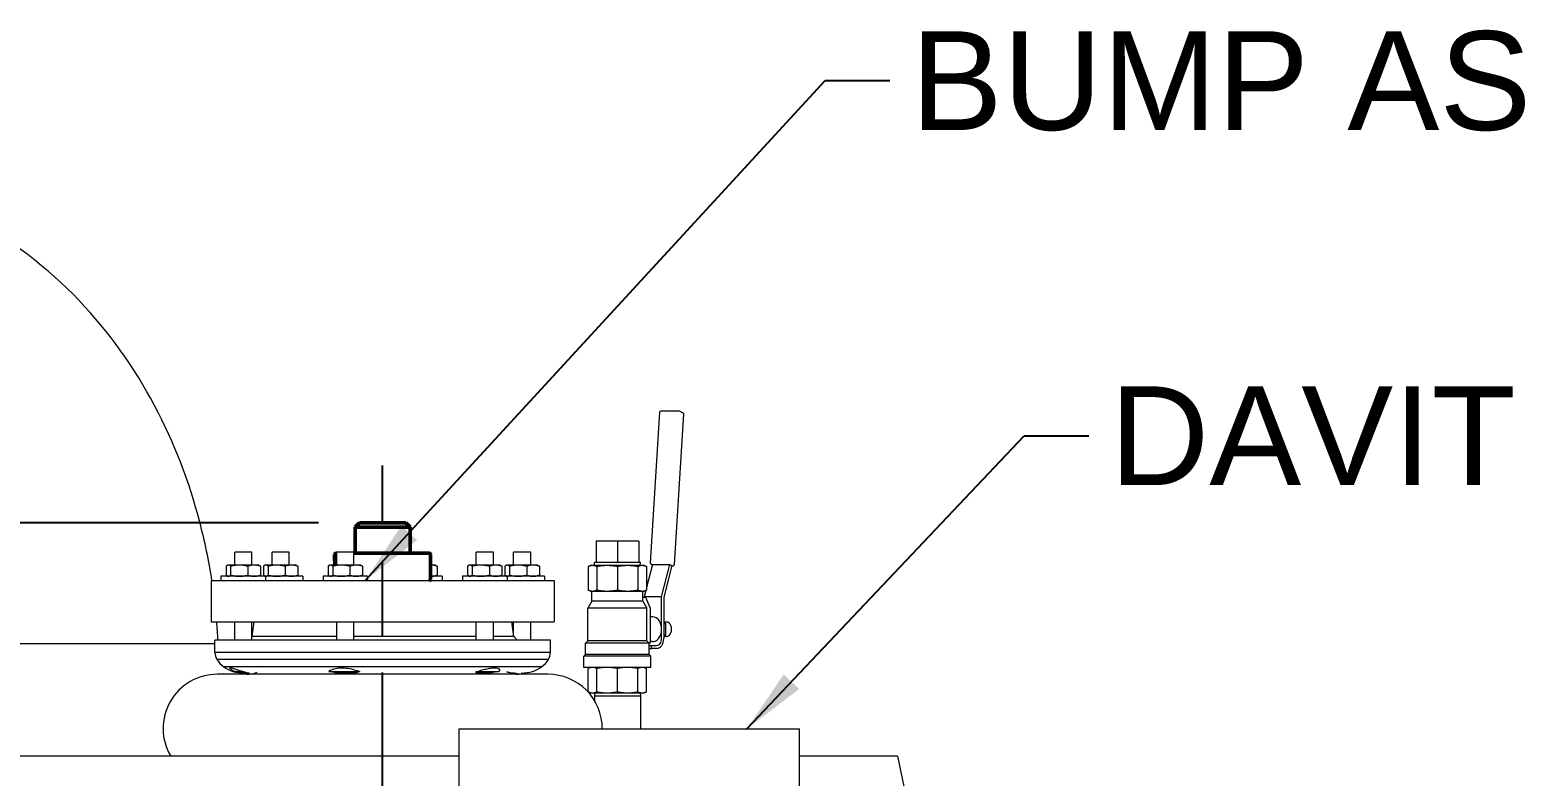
# Model space of a CAD drawing. Header units: inches. Extents: x 15 to 402, y 6 to 261.
# Drawn here: x 297.16 to 324.29, y 126.15 to 139.76 of the extents above; entities that cross this region are included whole.
import ezdxf

# ---------------------------------------------------------------- set-up
doc = ezdxf.new("R2010")
doc.units = ezdxf.units.IN
doc.header["$LTSCALE"] = 12
doc.header["$MEASUREMENT"] = 0
doc.linetypes.add('CHAIN', pattern=[0.7087, 0.4724, -0.0591, 0.1181, -0.0591])
doc.layers.add('Centerline', color=5, linetype='CHAIN', lineweight=25, true_color=0x0000ff)
for name, color, linetype, lineweight in [('Dimension (ANSI)', 7, 'Continuous', 25), ('Symbol', 7, 'Continuous', 25), ('Symbol (ANSI)', 7, 'Continuous', 25), ('Visible (ANSI)', 7, 'Continuous', 50)]:
    doc.layers.add(name, color=color, linetype=linetype, lineweight=lineweight)
doc.styles.add('MEMCOR Medium', font='arial.ttf')
doc.styles.add('Standard D-E', font='arial.ttf')
doc.dimstyles.new('Default (ANSI)', dxfattribs={"dimscale": 12, "dimtxt": 0.15, "dimasz": 0.098425, "dimexe": 0.125, "dimexo": 0.0625, "dimgap": 0.031496, "dimtad": 0, "dimtih": 1, "dimtoh": 1, "dimdec": 4, "dimrnd": 1e-08, "dimzin": 3, "dimdsep": 46, "dimlunit": 5, "dimtxsty": 'MEMCOR Medium', "dimcen": 0.09, "dimdle": 0.393701, "dimclrd": 256, "dimclre": 256, "dimclrt": 256, "dimadec": 0, "dimazin": 1, "dimtfac": 0.8, "dimtofl": 0, "dimtmove": 0, "dimatfit": 3, "dimfxl": 1, "dimfrac": 1, "dimtolj": 1, "dimtzin": 4, "dimlwd": -1, "dimlwe": -1, "dimarcsym": 0})
doc.dimstyles.new('Default (ANSI)$7', dxfattribs={"dimscale": 12, "dimtxt": 0.15, "dimasz": 0.098425, "dimexe": 0.125, "dimexo": 0.0625, "dimgap": 0.031496, "dimtad": 0, "dimtih": 1, "dimtoh": 1, "dimdec": 4, "dimrnd": 1e-08, "dimzin": 3, "dimdsep": 46, "dimlunit": 5, "dimtxsty": 'MEMCOR Medium', "dimcen": 0.09, "dimdle": 0.393701, "dimclrd": 256, "dimclre": 256, "dimclrt": 256, "dimadec": 0, "dimazin": 1, "dimtfac": 0.8, "dimtofl": 0, "dimtmove": 0, "dimatfit": 3, "dimfxl": 1, "dimfrac": 1, "dimtolj": 1, "dimtzin": 4, "dimlwd": -1, "dimlwe": -1, "dimarcsym": 0})
doc.dimstyles.new('Default D-E$7', dxfattribs={"dimscale": 12, "dimtxt": 0.15, "dimasz": 0.098425, "dimexe": 0.125, "dimexo": 0.0625, "dimgap": 0.031496, "dimtad": 0, "dimtih": 1, "dimtoh": 1, "dimrnd": 1e-08, "dimzin": 4, "dimdsep": 46, "dimtxsty": 'Standard D-E', "dimcen": 0.09, "dimdle": 0.393701, "dimclrd": 256, "dimclre": 256, "dimclrt": 256, "dimadec": 0, "dimazin": 1, "dimtfac": 1, "dimtofl": 0, "dimtmove": 0, "dimatfit": 3, "dimfxl": 1, "dimtolj": 1, "dimtzin": 4, "dimlwd": -1, "dimlwe": -1, "dimarcsym": 0})

# ---------------------------------------------------------------- blocks, each defined once
blk = doc.blocks.new('*D27')
at = {"layer": 'Defpoints', "color": 0, "transparency": 16777216}
for p in [(303.179, 130.769), (255.165, 40.014), (282.974, 40.014)]:
    blk.add_point(p, dxfattribs=at)
at = {"layer": 'Dimension (ANSI)', "transparency": 16777216}
for p, q in [((302.429, 130.769), (253.665, 130.769)), ((255.165, 129.588), (255.165, 91.538)), ((255.165, 41.195), (255.165, 79.246)), ((282.224, 40.014), (253.665, 40.014))]:
    blk.add_line(p, q, dxfattribs=at)
for points in [[(254.968, 129.588), (255.362, 129.588), (255.165, 130.769)], [(254.968, 41.195), (255.362, 41.195), (255.165, 40.014)]]:
    blk.add_solid(points, dxfattribs=at)
at = {"layer": 'Dimension (ANSI)', "transparency": 16777216, "char_height": 1.8, "attachment_point": 5, "style": 'MEMCOR Medium'}
for s, insert in [('\\A1; \\fArial|b0|i0;\\H1.8000;90{\\H0.8x;\\S3#4;} in', (255.165, 87.241)), ('\\A1;[2305.2 mm]{\\P\\fArial|b0|i0;\\H1.8000;SHIPPING HEIGHT\\P\\fArial|b0|i0;\\H1.8000;REF.}', (255.165, 81.095))]:
    blk.add_mtext(s, dxfattribs=dict(at, insert=insert))

msp = doc.modelspace()

# ---------------------------------------------------------------- linework, layer by layer
at = {"layer": 'Centerline', "linetype": 'CHAIN', "ltscale": 0.952448}
msp.add_line((303.598631, 41.641518), (303.598631, 131.815395), dxfattribs=at)
at = {"layer": 'Visible (ANSI)', "linetype": 'Continuous', "lineweight": 18}
for p, q in [((308.648369, 132.785183), (308.478459, 130.038668)), ((309.007559, 132.804774), (308.669209, 132.804774)), ((309.0863, 132.752802), (308.91639, 130.006286)), ((309.017115, 132.802459), (309.075016, 132.772656)), ((301.213077, 130.234122), (300.900577, 130.234122)), ((300.900577, 129.997122), (300.900577, 130.234122)), ((301.213077, 129.997122), (301.213077, 130.234122)), ((301.894419, 130.234122), (301.581919, 130.234122)), ((301.581919, 129.997122), (301.581919, 130.234122)), ((301.894419, 129.997122), (301.894419, 130.234122)), ((303.074536, 130.234122), (302.762036, 130.234122)), ((302.762036, 129.997122), (302.762036, 130.234122)), ((303.074536, 129.997122), (303.074536, 130.234122)), ((304.437218, 130.234122), (304.124718, 130.234122)), ((304.124718, 130.214122), (304.124718, 130.234122)), ((304.437218, 130.214122), (304.437218, 130.234122)), ((305.617336, 130.234122), (305.304836, 130.234122)), ((305.304836, 129.997122), (305.304836, 130.234122)), ((305.617336, 129.997122), (305.617336, 130.234122)), ((306.298677, 130.234122), (305.986177, 130.234122)), ((305.986177, 129.997122), (305.986177, 130.234122)), ((306.298677, 129.997122), (306.298677, 130.234122)), ((307.489612, 130.436043), (307.489612, 130.042342)), ((307.879355, 130.436043), (307.489612, 130.436043)), ((308.269099, 130.436043), (307.879355, 130.436043)), ((307.879355, 130.436043), (307.879355, 130.042342)), ((308.269099, 130.436043), (308.269099, 130.042342)), ((300.742855, 129.976815), (300.742855, 129.814429)), ((300.775327, 129.997122), (300.765397, 129.992491)), ((300.784919, 129.997122), (300.775327, 129.997122)), ((300.98397, 129.997122), (300.784919, 129.997122)), ((300.826984, 129.976815), (300.826984, 129.814429)), ((301.255878, 129.997122), (300.98397, 129.997122)), ((301.140956, 129.976815), (301.140956, 129.814429)), ((301.338327, 129.997122), (301.255878, 129.997122)), ((301.338327, 129.997122), (301.348258, 129.992491)), ((301.3708, 129.976815), (301.3708, 129.814429)), ((301.424196, 129.976815), (301.424196, 129.814429)), ((301.456669, 129.997122), (301.446738, 129.992491)), ((301.46626, 129.997122), (301.456669, 129.997122)), ((301.665311, 129.997122), (301.46626, 129.997122)), ((301.508325, 129.976815), (301.508325, 129.814429)), ((301.937219, 129.997122), (301.665311, 129.997122)), ((301.822297, 129.976815), (301.822297, 129.814429)), ((302.019669, 129.997122), (301.937219, 129.997122)), ((302.019669, 129.997122), (302.029599, 129.992491)), ((302.052141, 129.976815), (302.052141, 129.814429)), ((302.604314, 129.976815), (302.604314, 129.814429)), ((302.636786, 129.997122), (302.626856, 129.992491)), ((302.646378, 129.997122), (302.636786, 129.997122)), ((302.845428, 129.997122), (302.646378, 129.997122)), ((302.688442, 129.976815), (302.688442, 129.814429)), ((303.117337, 129.997122), (302.845428, 129.997122)), ((303.002415, 129.976815), (303.002415, 129.814429)), ((303.199786, 129.997122), (303.117337, 129.997122)), ((303.199786, 129.997122), (303.209716, 129.992491)), ((303.232258, 129.976815), (303.232258, 129.814429)), ((304.480019, 129.997122), (304.473631, 129.997122)), ((304.562468, 129.997122), (304.480019, 129.997122)), ((304.562468, 129.997122), (304.572399, 129.992491)), ((304.594941, 129.976815), (304.594941, 129.814429)), ((305.147113, 129.976815), (305.147113, 129.814429)), ((305.179586, 129.997122), (305.169656, 129.992491)), ((305.189178, 129.997122), (305.179586, 129.997122)), ((305.388228, 129.997122), (305.189178, 129.997122)), ((305.231242, 129.976815), (305.231242, 129.814429)), ((305.660136, 129.997122), (305.388228, 129.997122)), ((305.545214, 129.976815), (305.545214, 129.814429)), ((305.742586, 129.997122), (305.660136, 129.997122)), ((305.742586, 129.997122), (305.752516, 129.992491)), ((305.775058, 129.976815), (305.775058, 129.814429)), ((305.828454, 129.976815), (305.828454, 129.814429)), ((305.860927, 129.997122), (305.850997, 129.992491)), ((305.870519, 129.997122), (305.860927, 129.997122)), ((306.069569, 129.997122), (305.870519, 129.997122)), ((305.912583, 129.976815), (305.912583, 129.814429)), ((306.341477, 129.997122), (306.069569, 129.997122)), ((306.226556, 129.976815), (306.226556, 129.814429)), ((306.423927, 129.997122), (306.341477, 129.997122)), ((306.423927, 129.997122), (306.433857, 129.992491)), ((306.456399, 129.976815), (306.456399, 129.814429)), ((307.389355, 129.988232), (307.348983, 129.969406)), ((307.348983, 129.969406), (307.348983, 129.543058)), ((307.426655, 129.988232), (307.389355, 129.988232)), ((307.691841, 129.988232), (307.426655, 129.988232)), ((308.298007, 130.042342), (307.460704, 130.042342)), ((307.462395, 129.988232), (307.460704, 130.042342)), ((307.504326, 129.969406), (307.504326, 129.543058)), ((308.06687, 129.988232), (307.691841, 129.988232)), ((307.879355, 129.969406), (307.879355, 129.543058)), ((308.332056, 129.988232), (308.06687, 129.988232)), ((308.254385, 129.969406), (308.254385, 129.543058)), ((308.296316, 129.988232), (308.298007, 130.042342)), ((308.369355, 129.988232), (308.332056, 129.988232)), ((308.369355, 129.988232), (308.409728, 129.969406)), ((308.518097, 130.010232), (308.409728, 129.58916)), ((308.409728, 129.969406), (308.409728, 129.543058)), ((308.489743, 130.018814), (308.516731, 130.004922)), ((308.518097, 130.010232), (308.837992, 130.010232)), ((308.685889, 129.419232), (308.837992, 130.010232)), ((308.874087, 129.991653), (308.7243, 129.409654)), ((308.837992, 130.010232), (308.874087, 129.991653)), ((308.872811, 129.986695), (308.89555, 129.986695)), ((300.473631, 129.714122), (306.723631, 129.714122)), ((300.473631, 129.714122), (300.473631, 128.964122)), ((301.462827, 129.794122), (300.650827, 129.794122)), ((300.650827, 129.794122), (300.650827, 129.714122)), ((300.775327, 129.794122), (300.765397, 129.798752)), ((301.338327, 129.794122), (301.348258, 129.798752)), ((301.456669, 129.794122), (301.446738, 129.798752)), ((302.144169, 129.794122), (301.462827, 129.794122)), ((301.462827, 129.794122), (301.462827, 129.714122)), ((302.019669, 129.794122), (302.029599, 129.798752)), ((302.144169, 129.794122), (302.144169, 129.714122)), ((303.324286, 129.794122), (302.512286, 129.794122)), ((302.512286, 129.794122), (302.512286, 129.714122)), ((302.636786, 129.794122), (302.626856, 129.798752)), ((303.199786, 129.794122), (303.209716, 129.798752)), ((303.324286, 129.794122), (303.324286, 129.714122)), ((304.686968, 129.794122), (304.473631, 129.794122)), ((304.562468, 129.794122), (304.572399, 129.798752)), ((304.686968, 129.794122), (304.686968, 129.714122)), ((305.867086, 129.794122), (305.055086, 129.794122)), ((305.055086, 129.794122), (305.055086, 129.714122)), ((305.179586, 129.794122), (305.169656, 129.798752)), ((305.742586, 129.794122), (305.752516, 129.798752)), ((305.860927, 129.794122), (305.850997, 129.798752)), ((305.867086, 129.794122), (305.867086, 129.714122)), ((306.548427, 129.794122), (305.867086, 129.794122)), ((306.423927, 129.794122), (306.433857, 129.798752)), ((306.548427, 129.794122), (306.548427, 129.714122)), ((306.723631, 129.714122), (306.723631, 128.964122)), ((307.389355, 129.524232), (307.348983, 129.543058)), ((307.389355, 129.524232), (307.426655, 129.524232)), ((307.413855, 129.338632), (307.413855, 129.524232)), ((307.426655, 129.524232), (307.691841, 129.524232)), ((307.691841, 129.524232), (308.06687, 129.524232)), ((308.06687, 129.524232), (308.332056, 129.524232)), ((308.332056, 129.524232), (308.369355, 129.524232)), ((308.344855, 129.338632), (308.344855, 129.524232)), ((308.344855, 129.41422), (308.392453, 129.41422)), ((308.396244, 129.536771), (308.365994, 129.419232)), ((308.685889, 129.419232), (308.365994, 129.419232)), ((308.365994, 129.419232), (308.365994, 129.41422)), ((308.369355, 129.524232), (308.409728, 129.543058)), ((308.392453, 129.41422), (308.474743, 129.212653)), ((308.685889, 128.828232), (308.685889, 129.419232)), ((308.7243, 129.409654), (308.7243, 128.657732)), ((307.413855, 129.338632), (307.341121, 129.212653)), ((308.41759, 129.212653), (307.341121, 129.212653)), ((307.341121, 128.618942), (307.341121, 129.212653)), ((308.344855, 129.338632), (307.413855, 129.338632)), ((308.344855, 129.338632), (308.41759, 129.212653)), ((308.41759, 128.618942), (308.41759, 129.212653)), ((308.474743, 129.212653), (308.474743, 128.575302)), ((300.473631, 128.964122), (306.723631, 128.964122)), ((300.900577, 128.631675), (300.900577, 128.964122)), ((301.24973, 128.964122), (301.213077, 128.696436)), ((301.213077, 128.631675), (301.213077, 128.964122)), ((302.762036, 128.631675), (302.762036, 128.964122)), ((303.074536, 128.631675), (303.074536, 128.964122)), ((305.304836, 128.631675), (305.304836, 128.964122)), ((305.617336, 128.631675), (305.617336, 128.964122)), ((305.949525, 128.964122), (305.986578, 128.693503)), ((305.986177, 128.696436), (305.986177, 128.964122)), ((306.298677, 128.631675), (306.298677, 128.964122)), ((308.525942, 129.054432), (308.474743, 129.054432)), ((308.764211, 128.928691), (308.7243, 128.961278)), ((308.764211, 128.928691), (308.7243, 128.928691)), ((308.775613, 128.958732), (308.727419, 128.958732)), ((308.764211, 128.727773), (308.764211, 128.928691)), ((306.658536, 128.631675), (300.540719, 128.631675)), ((300.540719, 128.400978), (300.540719, 128.631675)), ((302.762036, 128.693503), (301.213077, 128.693503)), ((305.304836, 128.693503), (303.074536, 128.693503)), ((305.986578, 128.693503), (305.617336, 128.693503)), ((306.658536, 128.400978), (306.658536, 128.631675)), ((307.341121, 128.618942), (307.29748, 128.575302)), ((308.46123, 128.575302), (307.29748, 128.575302)), ((307.29748, 128.369079), (307.29748, 128.575302)), ((308.41759, 128.618942), (307.341121, 128.618942)), ((308.41759, 128.618942), (308.46123, 128.575302)), ((308.474743, 128.575302), (308.46123, 128.575302)), ((308.46123, 128.369079), (308.46123, 128.575302)), ((308.516681, 128.602032), (308.474743, 128.602032)), ((308.685889, 128.657732), (308.685889, 128.828232)), ((308.7243, 128.695186), (308.764211, 128.727773)), ((308.764211, 128.727773), (308.7243, 128.727773)), ((308.775613, 128.697732), (308.727419, 128.697732)), ((300.540719, 128.561622), (291.36151, 128.561622)), ((306.658536, 128.400978), (300.540719, 128.400978)), ((307.29748, 128.369079), (307.266855, 128.338454)), ((308.491855, 128.338454), (307.266855, 128.338454)), ((307.266855, 128.132232), (307.266855, 128.338454)), ((308.46123, 128.369079), (307.29748, 128.369079)), ((308.46123, 128.532732), (308.503784, 128.532732)), ((308.46123, 128.478411), (308.503784, 128.478411)), ((308.46123, 128.369079), (308.491855, 128.338454)), ((308.491855, 128.132232), (308.491855, 128.338454)), ((308.503784, 128.532732), (308.597501, 128.532732)), ((308.503784, 128.478411), (308.503784, 128.532732)), ((308.597501, 128.478411), (308.503784, 128.478411)), ((306.621872, 128.274603), (300.577383, 128.274603)), ((306.497608, 128.142525), (300.701646, 128.142525)), ((300.912214, 128.055916), (301.063411, 128.055916)), ((300.98651, 128.006195), (300.98651, 128.034462)), ((302.617655, 128.055916), (302.995663, 128.055916)), ((302.995663, 128.055916), (303.181932, 128.055916)), ((305.305068, 128.055916), (305.718148, 128.055916)), ((308.491855, 128.132232), (307.266855, 128.132232)), ((307.389355, 128.132232), (307.348983, 128.113406)), ((307.348983, 127.687058), (307.348983, 128.113406)), ((307.504326, 127.687058), (307.504326, 128.113406)), ((307.879355, 127.687058), (307.879355, 128.113406)), ((308.254385, 127.687058), (308.254385, 128.113406)), ((308.369355, 128.132232), (308.409728, 128.113406)), ((308.409728, 127.687058), (308.409728, 128.113406)), ((306.614339, 128.006195), (300.584915, 128.006195)), ((307.389355, 127.668232), (307.348983, 127.687058)), ((307.389355, 127.668232), (307.426655, 127.668232)), ((307.426655, 127.668232), (307.691841, 127.668232)), ((307.462395, 127.668232), (307.460704, 127.614122)), ((307.460704, 127.614122), (308.298007, 127.614122)), ((307.460704, 127.614122), (307.460704, 127.52886)), ((307.691841, 127.668232), (308.06687, 127.668232)), ((308.06687, 127.668232), (308.332056, 127.668232)), ((308.296316, 127.668232), (308.298007, 127.614122)), ((308.298007, 127.614122), (308.298007, 127.014122)), ((308.332056, 127.668232), (308.369355, 127.668232)), ((308.369355, 127.668232), (308.409728, 127.687058)), ((304.99514, 127.014122), (305.422435, 127.014122)), ((304.99514, 122.014122), (304.99514, 127.014122)), ((305.422435, 127.014122), (308.200826, 127.014122)), ((308.200826, 127.014122), (309.408155, 127.014122)), ((309.408155, 127.014122), (311.074932, 127.014122)), ((311.074932, 127.014122), (311.200307, 127.014122)), ((311.200307, 122.014122), (311.200307, 127.014122)), ((304.99514, 126.514122), (295.618699, 126.514122)), ((312.987366, 126.514122), (311.200307, 126.514122)), ((312.987366, 126.514122), (313.505432, 124.014122))]:
    msp.add_line(p, q, dxfattribs=at)
at = {"layer": 'Visible (ANSI)'}
for p, q in [((303.178631, 130.769122), (303.098631, 130.689122)), ((303.178631, 130.769122), (304.018631, 130.769122)), ((304.018631, 130.769122), (304.098631, 130.689122)), ((304.098631, 130.689122), (303.098631, 130.689122)), ((303.098631, 130.214122), (303.098631, 130.689122)), ((304.098631, 130.214122), (304.098631, 130.689122)), ((302.762036, 130.214122), (302.748631, 130.214122)), ((304.448631, 130.214122), (303.074536, 130.214122)), ((302.723631, 130.189122), (302.723631, 130.068497)), ((304.473631, 130.189122), (304.473631, 129.739122))]:
    msp.add_line(p, q, dxfattribs=at)
at = {"layer": 'Visible (ANSI)', "linetype": 'Continuous', "lineweight": 18}
for centre, radius, start, end in [((308.669209, 132.783894), 0.02088, 90, 176.4599752), ((309.007559, 132.783894), 0.02088, 62.7636865, 90), ((309.06546, 132.754091), 0.02088, 356.4599752, 62.7636865), ((308.499299, 130.037378), 0.02088, 176.4599752, 242.7636865), ((308.89555, 130.007575), 0.02088, 270, 356.4599752), ((305.919867, 128.573271), 0.1375, 25.1354813, 60.9760883), ((300.829232, 128.416175), 0.288913, 183.0153263, 209.3417204), ((306.370023, 128.416175), 0.288913, 330.6582796, 356.9846737), ((300.955605, 128.505953), 0.443368, 211.4531967, 235.0546592), ((301.024543, 128.58073), 0.544322, 233.6149039, 253.0268519), ((301.073019, 128.739553), 0.710378, 253.0268519, 270), ((301.116143, 128.509308), 0.503113, 270, 292.3964918), ((306.083112, 128.509308), 0.503113, 243.2299847, 270), ((306.126236, 128.739553), 0.710378, 270, 286.9731481), ((306.174711, 128.58073), 0.544322, 286.9731481, 306.3850961), ((306.243649, 128.505953), 0.443368, 304.9453408, 328.5468033), ((300.584915, 127.017182), 0.989013, 90, 210.5738777), ((306.614339, 127.017182), 0.989013, 359.8227014, 90)]:
    msp.add_arc(centre, radius, start, end, dxfattribs=at)
at = {"layer": 'Visible (ANSI)'}
for centre, start, end in [((302.748631, 130.189122), 90, 180), ((304.448631, 130.189122), 0, 90), ((304.448631, 129.739122), 270, 0)]:
    msp.add_arc(centre, 0.025, start, end, dxfattribs=at)
at = {"layer": 'Visible (ANSI)', "linetype": 'Continuous', "lineweight": 18}
for centre, major_axis, ratio, start_param, end_param in [((308.525942, 128.828232), (0, 0.2262), 0.707106781, 4.71238898, 6.283185307), ((308.775613, 128.828232), (0, -0.1305), 0.707106781, 0, 3.141592654), ((308.597501, 128.657732), (0, -0.179321), 0.707106781, 0, 1.570796327), ((308.597501, 128.657732), (0, -0.125), 0.707106781, 0, 1.570796327), ((308.525942, 128.828232), (0, 0.2262), 0.707106781, 3.858627289, 4.71238898), ((301.159111, 128.739553), (0, -0.710378), 0.965925826, 0, 0.011340014), ((302.945693, 128.739553), (0, -0.710378), 0.258819045, 0, 0.27525005), ((305.386209, 128.739553), (0, -0.710378), 0.707106781, 6.117990291, 6.283185307), ((306.040143, 128.739553), (0, -0.710378), 0.965925826, 6.049370203, 6.283185307)]:
    msp.add_ellipse(centre, major_axis=major_axis, ratio=ratio, start_param=start_param, end_param=end_param, dxfattribs=at)
for points, knots in [([(300.485418, 129.714122), (300.43023, 130.072409), (300.35678, 130.428554), (300.073519, 131.509694), (299.802352, 132.223312), (299.077075, 133.586737), (298.622383, 134.237698), (297.496341, 135.412759), (296.821728, 135.9373), (295.325435, 136.699147), (294.519531, 136.952476), (293.607341, 137.055245), (293.531545, 137.062491), (293.455598, 137.068453)], [3.356076364, 3.356076364, 3.356076364, 3.356076364, 3.496436019, 3.496436019, 3.786560135, 3.786560135, 4.076684251, 4.076684251, 4.366808367, 4.366808367, 4.632893106, 4.632893106, 4.656932483, 4.656932483, 4.656932483, 4.656932483]), ([(308.516681, 128.602032), (308.536889, 128.602032), (308.560474, 128.607735), (308.601003, 128.628585), (308.618228, 128.641922), (308.631051, 128.657732)], [0, 0, 0, 0, 0.2177629241, 0.2177629241, 0.3986720114, 0.3986720114, 0.3986720114, 0.3986720114]), ([(300.899551, 128.060118), (300.877222, 128.06789), (300.859083, 128.076681), (300.831575, 128.093495), (300.822037, 128.101561), (300.811199, 128.115057), (300.810184, 128.120359), (300.816582, 128.125517), (300.822396, 128.126187), (300.840632, 128.123977), (300.853511, 128.120745), (300.891324, 128.109198), (300.918767, 128.099482), (300.979317, 128.079365), (301.011892, 128.069067), (301.046666, 128.060118)], [-1.7515344, -1.7515344, -1.7515344, -1.7515344, -1.507264199, -1.507264199, -1.265612948, -1.265612948, -1.016038721, -1.016038721, -0.813659189, -0.813659189, -0.590671631, -0.590671631, -0.282031987, -0.282031987, -0.000296534, -0.000296534, -0.000296534, -0.000296534]), ([(301.159111, 128.029175), (301.158841, 128.029175), (301.158565, 128.029175), (301.157332, 128.029175), (301.156305, 128.029175), (301.151031, 128.029176), (301.145797, 128.029176), (301.131482, 128.029247), (301.121833, 128.02934), (301.087491, 128.030178), (301.058537, 128.031635), (300.993772, 128.038696), (300.954596, 128.044999), (300.912214, 128.055916)], [-0.0079434248, -0.0079434248, -0.0079434248, -0.0079434248, 0, 0, 0.0265597837, 0.0265597837, 0.1269325245, 0.1269325245, 0.2580403133, 0.2580403133, 0.5438411067, 0.5438411067, 0.8658061763, 0.8658061763, 0.8658061763, 0.8658061763]), ([(301.063411, 128.055916), (301.089624, 128.044999), (301.112266, 128.038696), (301.145111, 128.031635), (301.157627, 128.030178), (301.166097, 128.02934), (301.167338, 128.029247), (301.166344, 128.029176), (301.16486, 128.029176), (301.16153, 128.029175), (301.160754, 128.029175), (301.159643, 128.029175), (301.159381, 128.029175), (301.159111, 128.029175)], [0, 0, 0, 0, 0.369847565, 0.369847565, 0.698152511, 0.698152511, 0.848758587, 0.848758587, 0.964058713, 0.964058713, 0.994568454, 0.994568454, 1.003693221, 1.003693221, 1.003693221, 1.003693221]), ([(302.945693, 128.029175), (302.944686, 128.029175), (302.943678, 128.029175), (302.939289, 128.029175), (302.935892, 128.029175), (302.919574, 128.029176), (302.906538, 128.029176), (302.876185, 128.029247), (302.859037, 128.02934), (302.805022, 128.030178), (302.768794, 128.031635), (302.696152, 128.038696), (302.657019, 128.044999), (302.617655, 128.055916)], [-0.0079434248, -0.0079434248, -0.0079434248, -0.0079434248, 0, 0, 0.0265597837, 0.0265597837, 0.1269325247, 0.1269325247, 0.2580403137, 0.2580403137, 0.5438411075, 0.5438411075, 0.8658061775, 0.8658061775, 0.8658061775, 0.8658061775]), ([(302.621333, 128.060118), (302.629213, 128.068118), (302.642922, 128.077199), (302.681061, 128.095687), (302.706749, 128.105027), (302.768323, 128.119768), (302.804588, 128.124654), (302.883766, 128.126355), (302.925579, 128.122835), (303.009425, 128.108847), (303.050769, 128.098396), (303.118773, 128.07812), (303.146873, 128.068523), (303.170374, 128.060118)], [-1.752512028, -1.752512028, -1.752512028, -1.752512028, -1.50091949, -1.50091949, -1.216764748, -1.216764748, -0.909231353, -0.909231353, -0.590840006, -0.590840006, -0.264627624, -0.264627624, 0, 0, 0, 0]), ([(303.181932, 128.055916), (303.160948, 128.044999), (303.138379, 128.038696), (303.091892, 128.031635), (303.066775, 128.030178), (303.024232, 128.02934), (303.010002, 128.029247), (302.983218, 128.029176), (302.971187, 128.029176), (302.95539, 128.029175), (302.95206, 128.029175), (302.947704, 128.029175), (302.9467, 128.029175), (302.945693, 128.029175)], [0, 0, 0, 0, 0.369847559, 0.369847559, 0.698152508, 0.698152508, 0.848758584, 0.848758584, 0.964058711, 0.964058711, 0.994568452, 0.994568452, 1.00369322, 1.00369322, 1.00369322, 1.00369322]), ([(305.386209, 128.029175), (305.385472, 128.029175), (305.384741, 128.029175), (305.381584, 128.029175), (305.379214, 128.029175), (305.368171, 128.029176), (305.360368, 128.029176), (305.34433, 128.029247), (305.336831, 128.02934), (305.317159, 128.030178), (305.309884, 128.031635), (305.302008, 128.038696), (305.30205, 128.044999), (305.305068, 128.055916)], [-0.0079434248, -0.0079434248, -0.0079434248, -0.0079434248, 0, 0, 0.0265597827, 0.0265597827, 0.126932523, 0.126932523, 0.2580403107, 0.2580403107, 0.5438410994, 0.5438410994, 0.8658061724, 0.8658061724, 0.8658061724, 0.8658061724]), ([(305.32141, 128.060118), (305.351393, 128.06789), (305.38269, 128.076681), (305.44433, 128.093495), (305.474836, 128.101561), (305.53434, 128.115057), (305.563203, 128.120359), (305.611235, 128.125517), (305.630935, 128.126187), (305.667834, 128.123977), (305.684252, 128.120745), (305.71558, 128.109198), (305.727299, 128.099482), (305.735435, 128.079365), (305.733089, 128.069067), (305.723335, 128.060118)], [-1.7515344, -1.7515344, -1.7515344, -1.7515344, -1.507264199, -1.507264199, -1.265612948, -1.265612948, -1.016038721, -1.016038721, -0.813659189, -0.813659189, -0.590671631, -0.590671631, -0.282031987, -0.282031987, -0.000296534, -0.000296534, -0.000296534, -0.000296534]), ([(305.718148, 128.055916), (305.670952, 128.044999), (305.62574, 128.038696), (305.546408, 128.031635), (305.508775, 128.030178), (305.457763, 128.02934), (305.442291, 128.029247), (305.416502, 128.029176), (305.405954, 128.029176), (305.393487, 128.029175), (305.390934, 128.029175), (305.387688, 128.029175), (305.386946, 128.029175), (305.386209, 128.029175)], [0, 0, 0, 0, 0.369847559, 0.369847559, 0.698152508, 0.698152508, 0.848758584, 0.848758584, 0.964058711, 0.964058711, 0.994568453, 0.994568453, 1.00369322, 1.00369322, 1.00369322, 1.00369322])]:
    msp.add_open_spline(points, degree=3, knots=knots, dxfattribs=at)
for points, weights in [([(300.784919, 129.997122), (300.765397, 129.997122), (300.742855, 129.976815)], [1, 1.0379548493, 1]), ([(300.826984, 129.976815), (300.804441, 129.997122), (300.784919, 129.997122)], [1, 1.0379548493, 1]), ([(300.98397, 129.997122), (300.911112, 129.997122), (300.826984, 129.976815)], [1, 1.0379548493, 1]), ([(301.140956, 129.976815), (301.056827, 129.997122), (300.98397, 129.997122)], [1, 1.0379548493, 1]), ([(301.255878, 129.997122), (301.202543, 129.997122), (301.140956, 129.976815)], [1, 1.0379548493, 1]), ([(301.3708, 129.976815), (301.309213, 129.997122), (301.255878, 129.997122)], [1, 1.0379548493, 1]), ([(301.348258, 129.992491), (301.358914, 129.987522), (301.3708, 129.976815)], [1.01895290532, 1.01965956375, 1]), ([(301.46626, 129.997122), (301.446738, 129.997122), (301.424196, 129.976815)], [1, 1.0379548493, 1]), ([(301.508325, 129.976815), (301.485783, 129.997122), (301.46626, 129.997122)], [1, 1.0379548493, 1]), ([(301.665311, 129.997122), (301.592453, 129.997122), (301.508325, 129.976815)], [1, 1.0379548493, 1]), ([(301.822297, 129.976815), (301.738169, 129.997122), (301.665311, 129.997122)], [1, 1.0379548493, 1]), ([(301.937219, 129.997122), (301.883884, 129.997122), (301.822297, 129.976815)], [1, 1.0379548493, 1]), ([(302.052141, 129.976815), (301.990555, 129.997122), (301.937219, 129.997122)], [1, 1.0379548493, 1]), ([(302.029599, 129.992491), (302.040255, 129.987522), (302.052141, 129.976815)], [1.01895290532, 1.01965956375, 1]), ([(302.646378, 129.997122), (302.626856, 129.997122), (302.604314, 129.976815)], [1, 1.0379548493, 1]), ([(302.688442, 129.976815), (302.6659, 129.997122), (302.646378, 129.997122)], [1, 1.0379548493, 1]), ([(302.845428, 129.997122), (302.772571, 129.997122), (302.688442, 129.976815)], [1, 1.0379548493, 1]), ([(303.002415, 129.976815), (302.918286, 129.997122), (302.845428, 129.997122)], [1, 1.0379548493, 1]), ([(303.117337, 129.997122), (303.064001, 129.997122), (303.002415, 129.976815)], [1, 1.0379548493, 1]), ([(303.232258, 129.976815), (303.170672, 129.997122), (303.117337, 129.997122)], [1, 1.0379548493, 1]), ([(303.209716, 129.992491), (303.220373, 129.987522), (303.232258, 129.976815)], [1.01895290532, 1.01965956375, 1]), ([(304.480019, 129.997122), (304.476826, 129.997122), (304.473631, 129.997054)], [1, 1.00219391469, 1.00413419845]), ([(304.594941, 129.976815), (304.533354, 129.997122), (304.480019, 129.997122)], [1, 1.0379548493, 1]), ([(304.572399, 129.992491), (304.583055, 129.987522), (304.594941, 129.976815)], [1.01895290532, 1.01965956375, 1]), ([(305.189178, 129.997122), (305.169656, 129.997122), (305.147113, 129.976815)], [1, 1.0379548493, 1]), ([(305.231242, 129.976815), (305.2087, 129.997122), (305.189178, 129.997122)], [1, 1.0379548493, 1]), ([(305.388228, 129.997122), (305.315371, 129.997122), (305.231242, 129.976815)], [1, 1.0379548493, 1]), ([(305.545214, 129.976815), (305.461086, 129.997122), (305.388228, 129.997122)], [1, 1.0379548493, 1]), ([(305.660136, 129.997122), (305.606801, 129.997122), (305.545214, 129.976815)], [1, 1.0379548493, 1]), ([(305.775058, 129.976815), (305.713472, 129.997122), (305.660136, 129.997122)], [1, 1.0379548493, 1]), ([(305.752516, 129.992491), (305.763172, 129.987522), (305.775058, 129.976815)], [1.01895290532, 1.01965956375, 1]), ([(305.870519, 129.997122), (305.850997, 129.997122), (305.828454, 129.976815)], [1, 1.0379548493, 1]), ([(305.912583, 129.976815), (305.890041, 129.997122), (305.870519, 129.997122)], [1, 1.0379548493, 1]), ([(306.069569, 129.997122), (305.996712, 129.997122), (305.912583, 129.976815)], [1, 1.0379548493, 1]), ([(306.226556, 129.976815), (306.142427, 129.997122), (306.069569, 129.997122)], [1, 1.0379548493, 1]), ([(306.341477, 129.997122), (306.288142, 129.997122), (306.226556, 129.976815)], [1, 1.0379548493, 1]), ([(306.456399, 129.976815), (306.394813, 129.997122), (306.341477, 129.997122)], [1, 1.0379548493, 1]), ([(306.433857, 129.992491), (306.444514, 129.987522), (306.456399, 129.976815)], [1.01895290532, 1.01965956375, 1]), ([(307.426655, 129.988232), (307.389355, 129.988232), (307.348983, 129.969406)], [1, 1.0562990584, 1.07162109099]), ([(307.504326, 129.969406), (307.463954, 129.988232), (307.426655, 129.988232)], [1.07162109099, 1.0562990584, 1]), ([(307.691841, 129.988232), (307.601793, 129.988232), (307.504326, 129.969406)], [1, 1.0562990584, 1.07162109099]), ([(307.879355, 129.969406), (307.781888, 129.988232), (307.691841, 129.988232)], [1.07162109099, 1.0562990584, 1]), ([(308.06687, 129.988232), (307.976823, 129.988232), (307.879355, 129.969406)], [1, 1.0562990584, 1.07162109099]), ([(308.254385, 129.969406), (308.156918, 129.988232), (308.06687, 129.988232)], [1.07162109099, 1.0562990584, 1]), ([(308.332056, 129.988232), (308.294757, 129.988232), (308.254385, 129.969406)], [1, 1.0562990584, 1.07162109099]), ([(308.409728, 129.969406), (308.369355, 129.988232), (308.332056, 129.988232)], [1.07162109099, 1.0562990584, 1]), ([(300.742855, 129.814429), (300.765397, 129.794122), (300.784919, 129.794122)], [1, 1.0379548493, 1]), ([(300.784919, 129.794122), (300.804441, 129.794122), (300.826984, 129.814429)], [1, 1.0379548493, 1]), ([(300.826984, 129.814429), (300.911112, 129.794122), (300.98397, 129.794122)], [1, 1.0379548493, 1]), ([(300.98397, 129.794122), (301.056827, 129.794122), (301.140956, 129.814429)], [1, 1.0379548493, 1]), ([(301.140956, 129.814429), (301.202543, 129.794122), (301.255878, 129.794122)], [1, 1.0379548493, 1]), ([(301.255878, 129.794122), (301.309213, 129.794122), (301.3708, 129.814429)], [1, 1.0379548493, 1]), ([(301.3708, 129.814429), (301.358914, 129.803722), (301.348258, 129.798752)], [1, 1.01965956375, 1.01895290532]), ([(301.424196, 129.814429), (301.446738, 129.794122), (301.46626, 129.794122)], [1, 1.0379548493, 1]), ([(301.46626, 129.794122), (301.485783, 129.794122), (301.508325, 129.814429)], [1, 1.0379548493, 1]), ([(301.508325, 129.814429), (301.592453, 129.794122), (301.665311, 129.794122)], [1, 1.0379548493, 1]), ([(301.665311, 129.794122), (301.738169, 129.794122), (301.822297, 129.814429)], [1, 1.0379548493, 1]), ([(301.822297, 129.814429), (301.883884, 129.794122), (301.937219, 129.794122)], [1, 1.0379548493, 1]), ([(301.937219, 129.794122), (301.990555, 129.794122), (302.052141, 129.814429)], [1, 1.0379548493, 1]), ([(302.052141, 129.814429), (302.040255, 129.803722), (302.029599, 129.798752)], [1, 1.01965956375, 1.01895290532]), ([(302.604314, 129.814429), (302.626856, 129.794122), (302.646378, 129.794122)], [1, 1.0379548493, 1]), ([(302.646378, 129.794122), (302.6659, 129.794122), (302.688442, 129.814429)], [1, 1.0379548493, 1]), ([(302.688442, 129.814429), (302.772571, 129.794122), (302.845428, 129.794122)], [1, 1.0379548493, 1]), ([(302.845428, 129.794122), (302.918286, 129.794122), (303.002415, 129.814429)], [1, 1.0379548493, 1]), ([(303.002415, 129.814429), (303.064001, 129.794122), (303.117337, 129.794122)], [1, 1.0379548493, 1]), ([(303.117337, 129.794122), (303.170672, 129.794122), (303.232258, 129.814429)], [1, 1.0379548493, 1]), ([(303.232258, 129.814429), (303.220373, 129.803722), (303.209716, 129.798752)], [1, 1.01965956375, 1.01895290532]), ([(304.473631, 129.794189), (304.476826, 129.794122), (304.480019, 129.794122)], [1.00413419845, 1.00219391469, 1]), ([(304.480019, 129.794122), (304.533354, 129.794122), (304.594941, 129.814429)], [1, 1.0379548493, 1]), ([(304.594941, 129.814429), (304.583055, 129.803722), (304.572399, 129.798752)], [1, 1.01965956375, 1.01895290532]), ([(305.147113, 129.814429), (305.169656, 129.794122), (305.189178, 129.794122)], [1, 1.0379548493, 1]), ([(305.189178, 129.794122), (305.2087, 129.794122), (305.231242, 129.814429)], [1, 1.0379548493, 1]), ([(305.231242, 129.814429), (305.315371, 129.794122), (305.388228, 129.794122)], [1, 1.0379548493, 1]), ([(305.388228, 129.794122), (305.461086, 129.794122), (305.545214, 129.814429)], [1, 1.0379548493, 1]), ([(305.545214, 129.814429), (305.606801, 129.794122), (305.660136, 129.794122)], [1, 1.0379548493, 1]), ([(305.660136, 129.794122), (305.713472, 129.794122), (305.775058, 129.814429)], [1, 1.0379548493, 1]), ([(305.775058, 129.814429), (305.763172, 129.803722), (305.752516, 129.798752)], [1, 1.01965956375, 1.01895290532]), ([(305.828454, 129.814429), (305.850997, 129.794122), (305.870519, 129.794122)], [1, 1.0379548493, 1]), ([(305.870519, 129.794122), (305.890041, 129.794122), (305.912583, 129.814429)], [1, 1.0379548493, 1]), ([(305.912583, 129.814429), (305.996712, 129.794122), (306.069569, 129.794122)], [1, 1.0379548493, 1]), ([(306.069569, 129.794122), (306.142427, 129.794122), (306.226556, 129.814429)], [1, 1.0379548493, 1]), ([(306.226556, 129.814429), (306.288142, 129.794122), (306.341477, 129.794122)], [1, 1.0379548493, 1]), ([(306.341477, 129.794122), (306.394813, 129.794122), (306.456399, 129.814429)], [1, 1.0379548493, 1]), ([(306.456399, 129.814429), (306.444514, 129.803722), (306.433857, 129.798752)], [1, 1.01965956375, 1.01895290532]), ([(307.348983, 129.543058), (307.389355, 129.524232), (307.426655, 129.524232)], [1.07162109099, 1.0562990584, 1]), ([(307.426655, 129.524232), (307.463954, 129.524232), (307.504326, 129.543058)], [1, 1.0562990584, 1.07162109099]), ([(307.504326, 129.543058), (307.601793, 129.524232), (307.691841, 129.524232)], [1.07162109099, 1.0562990584, 1]), ([(307.691841, 129.524232), (307.781888, 129.524232), (307.879355, 129.543058)], [1, 1.0562990584, 1.07162109099]), ([(307.879355, 129.543058), (307.976823, 129.524232), (308.06687, 129.524232)], [1.07162109099, 1.0562990584, 1]), ([(308.06687, 129.524232), (308.156918, 129.524232), (308.254385, 129.543058)], [1, 1.0562990584, 1.07162109099]), ([(308.254385, 129.543058), (308.294757, 129.524232), (308.332056, 129.524232)], [1.07162109099, 1.0562990584, 1]), ([(308.332056, 129.524232), (308.369355, 129.524232), (308.409728, 129.543058)], [1, 1.0562990584, 1.07162109099]), ([(307.426655, 128.132232), (307.389355, 128.132232), (307.348983, 128.113406)], [1, 1.04927042368, 1.05740736242]), ([(307.504326, 128.113406), (307.463954, 128.132232), (307.426655, 128.132232)], [1.05740736242, 1.04927042368, 1]), ([(307.691841, 128.132232), (307.601793, 128.132232), (307.504326, 128.113406)], [1, 1.04927042368, 1.05740736242]), ([(307.879355, 128.113406), (307.781888, 128.132232), (307.691841, 128.132232)], [1.05740736242, 1.04927042368, 1]), ([(308.06687, 128.132232), (307.976823, 128.132232), (307.879355, 128.113406)], [1, 1.04927042368, 1.05740736242]), ([(308.254385, 128.113406), (308.156918, 128.132232), (308.06687, 128.132232)], [1.05740736242, 1.04927042368, 1]), ([(308.332056, 128.132232), (308.294757, 128.132232), (308.254385, 128.113406)], [1, 1.04927042368, 1.05740736242]), ([(308.409728, 128.113406), (308.369355, 128.132232), (308.332056, 128.132232)], [1.05740736242, 1.04927042368, 1]), ([(307.348983, 127.687058), (307.389355, 127.668232), (307.426655, 127.668232)], [1.05740736242, 1.04927042368, 1]), ([(307.426655, 127.668232), (307.463954, 127.668232), (307.504326, 127.687058)], [1, 1.04927042368, 1.05740736242]), ([(307.504326, 127.687058), (307.601793, 127.668232), (307.691841, 127.668232)], [1.05740736242, 1.04927042368, 1]), ([(307.691841, 127.668232), (307.781888, 127.668232), (307.879355, 127.687058)], [1, 1.04927042368, 1.05740736242]), ([(307.879355, 127.687058), (307.976823, 127.668232), (308.06687, 127.668232)], [1.05740736242, 1.04927042368, 1]), ([(308.06687, 127.668232), (308.156918, 127.668232), (308.254385, 127.687058)], [1, 1.04927042368, 1.05740736242]), ([(308.254385, 127.687058), (308.294757, 127.668232), (308.332056, 127.668232)], [1.05740736242, 1.04927042368, 1]), ([(308.332056, 127.668232), (308.369355, 127.668232), (308.409728, 127.687058)], [1, 1.04927042368, 1.05740736242])]:
    msp.add_rational_spline(points, weights, degree=2, dxfattribs=at)
at = {"layer": 'Visible (ANSI)'}
msp.add_open_spline([(302.723643, 130.068473), (302.723645, 130.062436), (302.723924, 130.055005), (302.724816, 130.036372), (302.725507, 130.023745), (302.726204, 130.005478), (302.726343, 130.001334), (302.726463, 129.997112)], degree=3, knots=[-1.6497184078, -1.6497184078, -1.6497184078, -1.6497184078, -1.5456526207, -1.5456526207, -1.4296491016, -1.4296491016, -1.3969854461, -1.3969854461, -1.3969854461, -1.3969854461], dxfattribs=at)
at = {"layer": 'Visible (ANSI)', "linetype": 'Continuous', "lineweight": 18}
for points in [[(300.596627, 128.631675), (300.59083, 128.742573), (300.583337, 128.853403), (300.574144, 128.964122)], [(300.912214, 128.055916), (300.907865, 128.057291), (300.903643, 128.058694), (300.899551, 128.060118)], [(301.046666, 128.060118), (301.052201, 128.058694), (301.057786, 128.057291), (301.063411, 128.055916)], [(302.617655, 128.055916), (302.618702, 128.057291), (302.61993, 128.058694), (302.621333, 128.060118)], [(303.170374, 128.060118), (303.174357, 128.058694), (303.178213, 128.057291), (303.181932, 128.055916)], [(305.305068, 128.055916), (305.310464, 128.057291), (305.315914, 128.058694), (305.32141, 128.060118)], [(305.723335, 128.060118), (305.721783, 128.058694), (305.720054, 128.057291), (305.718148, 128.055916)]]:
    msp.add_open_spline(points, degree=3, dxfattribs=at)

# ---------------------------------------------------------------- texts
at = {"layer": 'Symbol', "insert": (313.227743, 139.730579), "char_height": 1.80000006, "width": 21.5259154, "attachment_point": 1, "style": 'Standard D-E'}
msp.add_mtext('\\fArial|b0|i0;BUMP ASSEMBLY', dxfattribs=at)
at = {"layer": 'Symbol (ANSI)', "insert": (316.855931, 133.256388), "char_height": 1.80000006, "width": 7.40716532, "attachment_point": 1, "style": 'MEMCOR Medium'}
msp.add_mtext('\\fArial|b0|i0;DAVIT', dxfattribs=at)

# ---------------------------------------------------------------- dimensions: what is measured, and where the dimension line sits
at = {"layer": 'Dimension (ANSI)'}
dim = msp.add_linear_dim(base=(255.165265, 40.014122), p1=(303.178631, 130.769122), p2=(282.97425, 40.014122), angle=90, text=' \\fArial|b0|i0;\\H1.8000;<> in\\X[2305.2 mm]{\\P\\fArial|b0|i0;\\H1.8000;SHIPPING HEIGHT\\P\\fArial|b0|i0;\\H1.8000;REF.}', dimstyle='Default (ANSI)', override={"dimgap": 0.031496, "dimdec": 4, "dimpost": '', "dimtol": 0, "dimlim": 0, "dimtp": 0, "dimtm": 0, "dimtdec": 2, "dimatfit": 1}, dxfattribs=at)
dim.commit()
dim.dimension.update_dxf_attribs({"geometry": '*D27', "text_midpoint": (255.165265, 85.391622), "dimtype": 160})

# ---------------------------------------------------------------- leaders
at = {"layer": 'Symbol', "annotation_type": 0, "has_hookline": 1, "hookline_direction": 0, "text_width": 21.316372}
msp.add_leader([(303.281709, 129.714122), (311.668688, 138.830579), (312.84979, 138.830579)], dimstyle='Default D-E$7', override={"dimtad": 0}, dxfattribs=at)
at = {"layer": 'Symbol (ANSI)', "annotation_type": 0, "has_hookline": 1, "hookline_direction": 0, "text_width": 7.16071}
msp.add_leader([(310.241543, 127.014122), (315.296876, 132.356388), (316.477978, 132.356388)], dimstyle='Default (ANSI)$7', override={"dimtad": 0}, dxfattribs=at)

doc.saveas('drawing.dxf')
